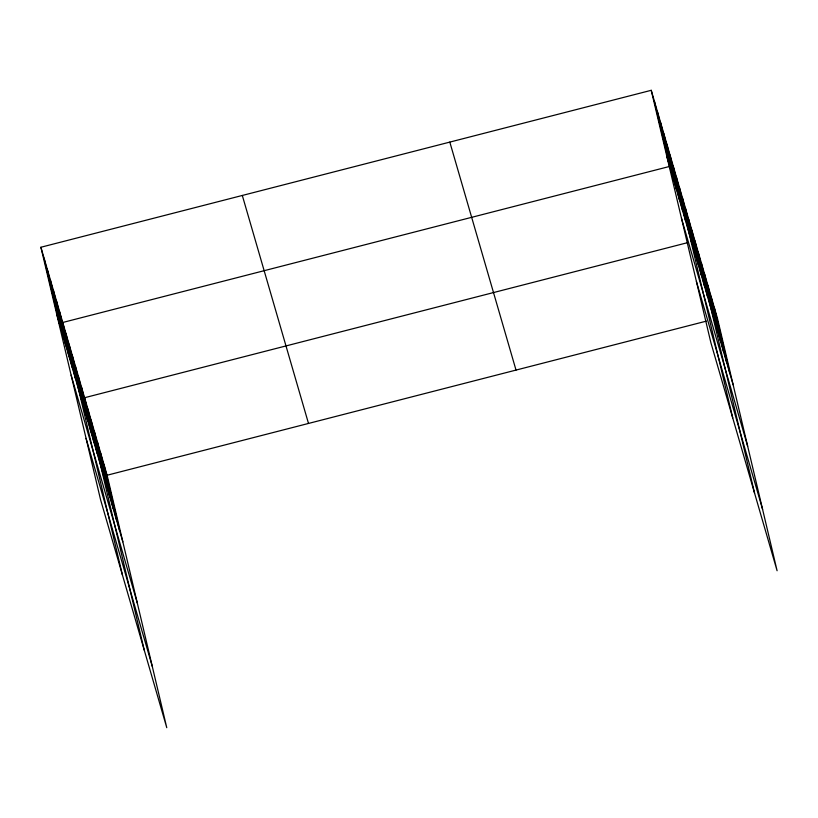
<?xml version="1.0" encoding="UTF-8"?>
<svg xmlns="http://www.w3.org/2000/svg" width="818" height="818" viewBox="0 0 818 818"><rect width="100%" height="100%" fill="white"/><g stroke="black" fill="none" stroke-linecap="round" stroke-linejoin="round"><path stroke-width="1.23" d="M40.9 247.251L107.097 475.238L166.77 727.693L100.573 499.706L40.9 247.251L651.23 90.307L717.427 318.294L777.1 570.749L710.903 342.762L651.23 90.307M687.59 242.66L84.591 397.722L144.265 650.177M691.251 241.719L694.922 240.778L754.595 493.234M107.097 475.238L706.435 321.116M713.756 319.235L717.427 318.294M666.967 156.882L733.163 384.869M681.466 218.222L747.662 446.209M696.404 281.423L762.601 509.409M449.818 142.107L516.015 370.084M242.312 195.461L308.498 423.448M56.636 313.826L122.833 541.813M71.135 375.165L137.332 603.152M86.074 438.366L152.271 666.343M714.206 307.22L729.942 373.795M710.995 296.147L726.732 362.722M707.774 285.073L723.511 351.648M704.564 273.999L720.3 340.574M701.343 262.926L717.089 329.501M698.132 251.852L713.869 318.427M691.793 230.032L707.529 296.607M688.674 219.285L704.41 285.86M685.556 208.539L701.292 275.104M682.437 197.792L698.173 264.357M679.318 187.046L695.055 253.611M676.2 176.289L691.936 242.864M732.754 417.998L673.071 165.543L62.741 322.486L122.424 574.942M669.952 154.796L685.688 221.371M666.834 144.05L682.57 210.625M663.715 133.303L679.451 199.878M660.596 122.557L676.333 189.122M657.467 111.81L673.204 178.375M654.349 101.064L670.085 167.629M103.876 464.164L119.612 530.739M100.665 453.09L116.401 519.665M97.444 442.017L113.181 508.591M94.234 430.943L109.97 497.518M91.013 419.869L106.749 486.444M87.802 408.796L103.538 475.37M81.463 386.975L97.199 453.55M78.344 376.229L94.08 442.794M75.225 365.482L90.962 432.047M72.107 354.736L87.843 421.301M68.988 343.979L84.724 410.554M65.859 333.233L81.596 399.808M59.622 311.74L75.358 378.315M56.503 300.993L72.24 367.568M53.385 290.247L69.121 356.812M50.266 279.5L66.002 346.065M47.137 268.754L62.874 335.319M44.019 257.997L59.755 324.572"/></g></svg>
